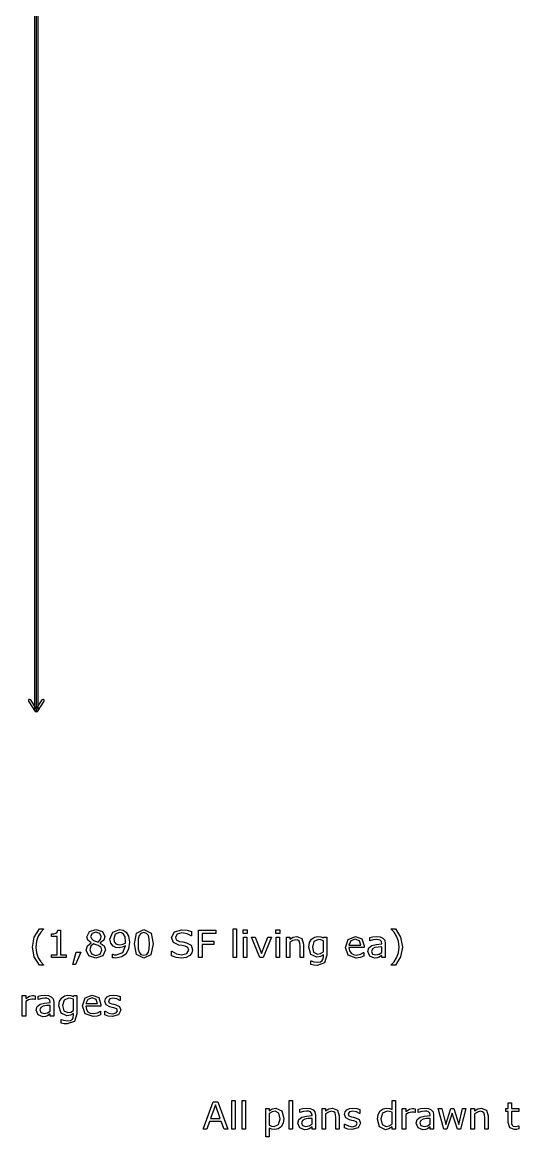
# Model space of a CAD drawing. Extents: x -3 to 198, y 3 to 612.
# Drawn here: x 72.1 to 103.5, y 7.2 to 77.6 of the extents above; entities that cross this region are included whole.
import ezdxf

# ---------------------------------------------------------------- set-up
doc = ezdxf.new("R2010")
doc.units = 0
doc.header["$MEASUREMENT"] = 0
doc.layers.add('Layer 1', color=7, linetype='Continuous')

msp = doc.modelspace()

# ---------------------------------------------------------------- linework, layer by layer
at = {"layer": 'Layer 1', "color": 7}
for points in [[(72.918972, 153.430248), (72.918972, 34.103315), (73.130844, 34.103315), (73.130844, 153.430248), (72.918972, 153.430248)], [(73.024908, 153.430248), (73.024908, 34.103315)], [(72.557752, 34.804566), (72.523834, 34.754137), (72.535527, 34.694499), (72.958757, 34.059394), (73.024903, 34.023902), (73.091048, 34.059394), (73.514278, 34.694499), (73.525971, 34.754137), (73.492053, 34.804566), (73.432413, 34.81626), (73.381984, 34.782341), (73.024908, 34.246454), (72.667824, 34.782341), (72.617393, 34.816261), (72.557752, 34.804566), (72.557752, 34.804566)], [(73.48302, 18.01389), (73.216757, 18.01389), (72.897009, 18.528954), (72.783063, 19.158), (72.897009, 19.78702), (73.216757, 20.30211), (73.48302, 20.30211), (73.48302, 20.290468), (73.302797, 20.093989), (73.144669, 19.835862), (73.030721, 19.52077), (72.9877, 19.158), (73.029559, 18.794066), (73.144669, 18.480139), (73.303961, 18.222011), (73.48302, 18.025506), (73.48302, 18.01389)], [(74.914324, 18.492918), (73.977174, 18.492918), (73.977174, 18.669659), (74.337618, 18.669659), (74.337618, 19.830041), (73.977174, 19.830041), (73.977174, 19.988182), (74.13414, 19.999824), (74.260878, 20.03586), (74.344592, 20.109123), (74.380637, 20.230038), (74.56086, 20.230038), (74.56086, 18.669686), (74.914324, 18.669686), (74.914324, 18.492918)], [(77.406029, 18.975438), (77.23046, 18.602217), (76.790953, 18.453389), (76.342144, 18.598725), (76.175875, 18.970808), (76.259591, 19.231237), (76.495623, 19.417292), (76.495623, 19.424171), (76.288658, 19.586969), (76.222383, 19.807869), (76.382839, 20.133438), (76.790953, 20.263666), (77.20488, 20.139259), (77.359521, 19.822977), (77.286271, 19.591599), (77.071168, 19.414884), (77.071168, 19.408005), (77.31999, 19.23592), (77.406029, 18.975464), (77.406029, 18.975438)], [(77.130466, 19.820754), (77.03396, 20.018398), (76.789789, 20.092825), (76.549106, 20.023054), (76.456089, 19.834698), (76.502598, 19.689362), (76.645613, 19.581227), (76.768861, 19.526564), (76.926991, 19.470764), (77.086284, 19.630069), (77.130466, 19.820754), (77.130466, 19.820754)], [(78.904773, 19.462615), (78.852452, 19.051029), (78.696647, 18.735937), (78.431548, 18.531283), (78.057152, 18.45921), (77.943207, 18.466089), (77.847865, 18.485933), (77.847865, 18.708024), (77.85948, 18.708024), (77.954822, 18.67429), (78.092024, 18.659208), (78.494323, 18.812693), (78.664082, 19.238248), (78.460604, 19.145221), (78.252478, 19.117334), (78.058306, 19.138236), (77.88506, 19.219622), (77.730419, 19.399829), (77.679259, 19.661449), (77.853667, 20.092825), (78.279222, 20.259089), (78.511764, 20.21956), (78.698962, 20.103276), (78.85128, 19.854462), (78.904762, 19.462615), (78.904773, 19.462615)], [(78.669905, 19.512621), (78.632697, 19.802128), (78.53038, 19.971884), (78.412945, 20.046311), (78.276907, 20.069595), (78.011805, 19.964952), (77.915301, 19.670789), (77.946694, 19.490555), (78.052501, 19.368476), (78.16761, 19.319634), (78.307138, 19.307992), (78.490846, 19.332334), (78.665254, 19.403242), (78.667635, 19.45092), (78.670016, 19.512542), (78.669905, 19.512621)], [(80.418632, 19.359136), (80.27213, 18.67429), (79.819833, 18.456882), (79.364047, 18.677782), (79.221034, 19.356808), (79.366372, 20.038162), (79.819833, 20.259089), (80.274456, 20.03467), (80.418632, 19.359136), (80.418632, 19.359136)], [(80.112838, 18.831267), (80.167487, 19.052194), (80.182595, 19.359136), (80.167487, 19.666105), (80.111676, 19.887006), (80.000054, 20.02189), (79.819833, 20.06724), (79.638448, 20.02189), (79.525665, 19.884704), (79.471018, 19.660285), (79.457074, 19.356808), (79.469854, 19.053358), (79.524501, 18.834759), (79.632633, 18.696382), (79.819831, 18.648731), (80.001216, 18.69408), (80.112835, 18.831267), (80.112838, 18.831267)], [(82.903363, 18.98708), (82.85569, 18.787081), (82.724304, 18.619653), (82.506875, 18.503395), (82.209219, 18.461512), (81.872032, 18.49641), (81.568563, 18.599889), (81.568563, 18.888231), (81.584835, 18.888231), (81.888304, 18.719639), (82.211539, 18.660346), (82.544078, 18.740568), (82.663836, 18.95451), (82.606863, 19.124266), (82.435945, 19.209144), (82.246422, 19.247535), (82.031319, 19.2859), (81.68948, 19.452164), (81.579022, 19.760271), (81.76273, 20.116082), (82.228981, 20.255596), (82.563842, 20.220724), (82.833595, 20.134682), (82.833595, 19.862611), (82.817323, 19.862611), (82.556876, 20.000962), (82.227824, 20.056762), (81.930169, 19.980033), (81.818549, 19.782363), (81.87436, 19.612607), (82.070858, 19.518442), (82.282474, 19.478913), (82.515016, 19.431235), (82.805697, 19.276586), (82.903366, 18.98708), (82.903363, 18.98708)], [(84.378852, 20.019562), (83.503326, 20.019562), (83.503326, 19.531221), (84.255604, 19.531221), (84.255604, 19.326593), (83.503326, 19.326593), (83.503326, 18.492918), (83.273107, 18.492918), (83.273107, 20.224217), (84.378852, 20.224217), (84.378852, 20.019562)], [(85.68226, 18.492918), (85.463669, 18.492918), (85.463669, 20.30211), (85.68226, 20.30211), (85.68226, 18.492918)], [(86.34966, 20.009111), (86.103164, 20.009111), (86.103164, 20.235832), (86.34966, 20.235832), (86.34966, 20.009111)], [(86.335716, 18.492918), (86.117126, 18.492918), (86.117126, 19.791677), (86.335716, 19.791677), (86.335716, 18.492918)], [(87.891435, 19.791677), (87.365886, 18.492918), (87.146131, 18.492918), (86.624072, 19.791677), (86.861265, 19.791677), (87.263566, 18.75803), (87.662378, 19.791677), (87.891435, 19.791677)], [(88.412333, 20.009111), (88.165837, 20.009111), (88.165837, 20.235832), (88.412333, 20.235832), (88.412333, 20.009111)], [(88.398389, 18.492918), (88.179799, 18.492918), (88.179799, 19.791677), (88.398389, 19.791677), (88.398389, 18.492918)], [(89.9169, 18.492918), (89.69831, 18.492918), (89.69831, 19.232401), (89.687832, 19.399829), (89.649462, 19.523098), (89.565746, 19.595171), (89.423895, 19.619512), (89.236697, 19.575327), (89.049499, 19.462535), (89.049499, 18.492918), (88.830909, 18.492918), (88.830909, 19.791677), (89.049499, 19.791677), (89.049499, 19.647505), (89.261113, 19.780035), (89.485519, 19.827713), (89.806429, 19.700978), (89.916887, 19.335879), (89.9169, 18.492918)], [(91.391228, 18.640582), (91.241236, 18.155733), (90.779636, 18.001085), (90.577323, 18.016166), (90.384312, 18.056885), (90.384312, 18.280114), (90.395928, 18.280114), (90.565684, 18.228944), (90.798226, 18.197564), (90.983101, 18.224313), (91.097046, 18.298714), (91.155183, 18.408013), (91.172619, 18.55102), (91.172619, 18.669633), (90.983098, 18.55102), (90.754041, 18.512656), (90.384297, 18.680084), (90.248259, 19.154481), (90.294767, 19.442824), (90.423831, 19.653273), (90.607538, 19.781173), (90.822642, 19.827686), (91.011001, 19.804403), (91.172619, 19.735823), (91.186562, 19.791624), (91.391202, 19.791624), (91.391228, 18.640582)], [(93.745731, 19.119636), (92.788814, 19.119636), (92.824858, 18.910324), (92.92369, 18.764989), (93.066705, 18.681275), (93.250413, 18.653361), (93.516676, 18.705696), (93.708525, 18.810338), (93.72014, 18.810338), (93.72014, 18.571975), (93.494573, 18.494082), (93.252728, 18.462676), (92.748108, 18.637089), (92.566725, 19.134743), (92.739969, 19.64052), (93.198081, 19.827713), (93.602705, 19.674228), (93.74572, 19.238222), (93.745731, 19.119636)], [(95.086347, 18.492918), (94.868918, 18.492918), (94.868918, 18.631268), (94.789852, 18.575468), (94.69451, 18.519667), (94.568936, 18.475482), (94.402667, 18.456961), (94.105011, 18.573219), (93.982927, 18.869711), (94.045712, 19.108073), (94.227097, 19.252245), (94.511963, 19.323179), (94.868918, 19.351093), (94.868918, 19.384801), (94.842173, 19.508044), (94.76776, 19.584799), (94.65614, 19.620835), (94.520102, 19.630096), (94.328253, 19.606812), (94.109662, 19.541699), (94.098047, 19.541699), (94.098047, 19.763763), (94.282919, 19.802128), (94.521277, 19.82303), (94.759634, 19.799746), (94.936368, 19.722991), (95.04799, 19.58464), (95.08636, 19.374191), (95.086347, 18.492918)], [(96.163022, 19.158), (96.049077, 18.528954), (95.729328, 18.01389), (95.463065, 18.01389), (95.463065, 18.025532), (95.642124, 18.222038), (95.801416, 18.480165), (95.915364, 18.794093), (95.958383, 19.158027), (95.915364, 19.520796), (95.801416, 19.835888), (95.642124, 20.094016), (95.463065, 20.290495), (95.463065, 20.302137), (95.729328, 20.302137), (96.049077, 19.787046), (96.163022, 19.158027), (96.163022, 19.158)], [(77.16651, 18.953345), (77.118838, 19.124266), (76.93513, 19.254494), (76.815369, 19.302172), (76.642125, 19.363793), (76.47353, 19.209144), (76.410742, 18.988244), (76.518877, 18.728952), (76.793279, 18.626638), (77.064191, 18.713845), (77.16651, 18.953345), (77.16651, 18.953345)], [(91.172635, 18.849867), (91.172635, 19.55797), (91.009855, 19.613771), (90.861027, 19.631233), (90.577323, 19.510319), (90.473842, 19.159191), (90.550582, 18.827801), (90.805216, 18.715035), (90.995901, 18.751072), (91.172635, 18.849893), (91.172635, 18.849867)], [(93.532953, 19.287064), (93.445749, 19.553314), (93.186463, 19.647505), (92.906249, 19.544027), (92.788814, 19.287064), (93.532953, 19.287064)], [(94.868918, 18.812667), (94.868918, 19.174272), (94.632886, 19.15681), (94.418944, 19.123075), (94.266629, 19.039361), (94.208492, 18.884739), (94.275931, 18.71612), (94.481732, 18.66032), (94.692184, 18.704505), (94.868918, 18.81264), (94.868918, 18.812667)], [(75.836362, 18.824282), (75.508475, 18.062706), (75.338718, 18.062706), (75.541031, 18.824282), (75.836362, 18.824282)], [(72.948179, 15.849178), (72.936564, 15.849178), (72.841219, 15.865582), (72.733086, 15.871403), (72.53775, 15.826054), (72.356365, 15.71096), (72.356365, 14.788756), (72.137774, 14.788756), (72.137774, 16.087515), (72.356365, 16.087515), (72.356365, 15.895665), (72.585422, 16.043329), (72.788897, 16.087515), (72.87145, 16.084075), (72.94819, 16.073756), (72.948179, 15.849178)], [(74.121361, 14.788782), (73.903935, 14.788782), (73.903935, 14.927133), (73.824869, 14.871332), (73.729527, 14.815532), (73.603953, 14.771346), (73.437684, 14.752826), (73.140028, 14.869083), (73.017942, 15.165575), (73.08073, 15.403938), (73.262112, 15.548109), (73.546978, 15.619044), (73.903935, 15.646957), (73.903935, 15.680665), (73.877191, 15.803908), (73.802777, 15.880664), (73.691157, 15.9167), (73.555119, 15.92596), (73.36327, 15.902677), (73.144679, 15.837563), (73.133064, 15.837563), (73.133064, 16.059628), (73.317936, 16.097992), (73.556294, 16.118894), (73.794651, 16.095611), (73.971385, 16.018855), (74.083005, 15.880505), (74.121374, 15.670056), (74.121361, 14.788782)], [(75.595689, 14.936446), (75.445697, 14.451598), (74.9841, 14.296949), (74.781787, 14.31203), (74.588773, 14.35275), (74.588773, 14.575978), (74.600389, 14.575978), (74.770145, 14.524808), (75.00269, 14.493428), (75.187562, 14.520178), (75.301507, 14.594579), (75.359644, 14.703878), (75.37708, 14.846885), (75.37708, 14.965497), (75.187557, 14.846885), (74.958502, 14.80852), (74.588755, 14.975948), (74.452717, 15.450346), (74.499228, 15.738688), (74.628289, 15.949138), (74.811997, 16.077037), (75.0271, 16.123551), (75.215462, 16.100267), (75.37708, 16.031688), (75.391023, 16.087488), (75.595663, 16.087488), (75.595689, 14.936446)], [(75.377098, 15.145731), (75.377098, 15.853835), (75.214316, 15.909635), (75.065489, 15.927098), (74.781787, 15.806183), (74.678303, 15.455055), (74.755043, 15.123665), (75.009677, 15.0109), (75.200365, 15.046936), (75.377098, 15.145758), (75.377098, 15.145731)], [(77.113035, 15.4155), (76.156118, 15.4155), (76.192162, 15.206189), (76.290995, 15.060853), (76.43401, 14.977139), (76.617718, 14.949226), (76.883981, 15.00156), (77.07583, 15.106203), (77.087445, 15.106203), (77.087445, 14.86784), (76.861877, 14.789947), (76.620033, 14.758541), (76.115412, 14.932954), (75.93403, 15.430608), (76.107273, 15.936385), (76.565386, 16.123577), (76.97001, 15.970093), (77.113025, 15.534086), (77.113035, 15.4155)], [(76.900258, 15.582928), (76.813054, 15.849178), (76.553768, 15.94337), (76.273553, 15.839891), (76.156118, 15.582928), (76.900258, 15.582928)], [(78.37226, 15.163167), (78.224594, 14.871332), (77.823457, 14.757376), (77.558358, 14.791111), (77.357206, 14.866676), (77.357206, 15.112024), (77.368848, 15.112024), (77.599067, 14.987617), (77.842073, 14.942267), (78.06764, 14.988781), (78.149031, 15.13528), (78.104849, 15.251538), (77.935092, 15.31898), (77.813006, 15.343322), (77.676968, 15.373537), (77.433959, 15.506093), (77.363035, 15.722364), (77.395589, 15.87352), (77.496747, 16.000255), (77.661852, 16.086297), (77.88742, 16.118841), (78.122287, 16.08979), (78.321114, 16.021184), (78.321114, 15.787477), (78.309498, 15.787477), (78.106023, 15.890956), (77.871156, 15.933977), (77.668842, 15.887463), (77.58629, 15.751441), (77.636285, 15.6305), (77.794416, 15.564249), (77.92929, 15.536335), (78.054864, 15.510671), (78.289734, 15.39092), (78.372287, 15.163009), (78.37226, 15.163167)], [(73.903935, 15.108531), (73.903935, 15.470137), (73.667903, 15.452674), (73.453961, 15.41894), (73.301646, 15.335226), (73.243509, 15.180603), (73.310946, 15.011985), (73.516749, 14.956184), (73.727201, 15.000369), (73.903935, 15.108505), (73.903935, 15.108531)], [(85.134369, 7.645015), (84.889035, 7.645015), (84.719278, 8.127535), (83.970487, 8.127535), (83.800731, 7.645015), (83.567024, 7.645015), (84.197216, 9.376314), (84.504175, 9.376314), (85.134369, 7.645015)], [(84.648351, 8.325205), (84.344883, 9.175151), (84.04025, 8.325205), (84.648351, 8.325205)], [(85.600617, 7.645015), (85.382027, 7.645015), (85.382027, 9.454207), (85.600617, 9.454207), (85.600617, 7.645015)], [(86.254066, 7.645015), (86.035475, 7.645015), (86.035475, 9.454207), (86.254066, 9.454207), (86.254066, 7.645015)], [(89.228299, 7.645015), (89.009708, 7.645015), (89.009708, 9.454207), (89.228299, 9.454207), (89.228299, 7.645015)], [(95.729058, 7.645015), (95.510465, 7.645015), (95.510465, 7.781064), (95.313967, 7.654328), (95.091887, 7.608979), (94.722143, 7.788022), (94.586105, 8.284512), (94.632613, 8.578675), (94.760513, 8.798438), (94.944223, 8.933296), (95.162814, 8.97981), (95.344199, 8.957849), (95.510465, 8.891571), (95.510465, 9.454339), (95.729058, 9.454339), (95.729058, 7.645015)], [(103.519271, 7.656657), (103.384394, 7.629934), (103.255333, 7.61935), (102.953026, 7.726321), (102.849545, 8.069327), (102.849545, 8.759994), (102.701879, 8.759994), (102.701879, 8.943694), (102.849545, 8.943694), (102.849545, 9.316915), (103.068136, 9.316915), (103.068136, 8.943694), (103.519271, 8.943694), (103.519271, 8.759994), (103.068136, 8.759994), (103.068136, 8.168149), (103.072792, 8.007705), (103.105347, 7.900734), (103.175109, 7.832128), (103.312311, 7.811226), (103.423931, 7.826307), (103.507648, 7.853057), (103.519263, 7.853057), (103.519271, 7.656657)], [(88.666706, 8.310097), (88.621361, 8.020564), (88.493462, 7.799664), (88.312077, 7.665944), (88.092322, 7.61943), (87.908615, 7.641655), (87.742345, 7.710261), (87.742345, 7.16612), (87.523755, 7.16612), (87.523755, 8.943906), (87.742345, 8.943906), (87.742345, 8.807857), (87.937682, 8.929962), (88.170226, 8.979942), (88.535319, 8.802063), (88.666706, 8.31023), (88.666706, 8.310097)], [(88.441138, 8.304276), (88.360911, 8.655405), (88.114415, 8.771689), (87.924892, 8.730996), (87.742345, 8.624025), (87.742345, 7.888034), (87.901638, 7.831043), (88.053953, 7.815962), (88.338821, 7.939205), (88.441138, 8.304303), (88.441138, 8.304276)], [(90.67007, 7.645015), (90.452641, 7.645015), (90.452641, 7.783365), (90.373576, 7.727565), (90.278233, 7.671764), (90.152659, 7.627579), (89.986393, 7.609058), (89.688737, 7.725316), (89.56665, 8.021808), (89.629436, 8.26017), (89.810821, 8.404342), (90.095687, 8.475276), (90.452641, 8.50319), (90.452641, 8.536898), (90.4259, 8.660141), (90.351486, 8.736896), (90.239863, 8.772932), (90.103825, 8.782193), (89.911979, 8.758909), (89.693386, 8.693796), (89.68177, 8.693796), (89.68177, 8.91586), (89.866643, 8.954225), (90.105, 8.975127), (90.343358, 8.951843), (90.520091, 8.875088), (90.631711, 8.736737), (90.670081, 8.526288), (90.67007, 7.645015)], [(92.176952, 7.645015), (91.958362, 7.645015), (91.958362, 8.384498), (91.947911, 8.551926), (91.909541, 8.675195), (91.825824, 8.747268), (91.683973, 8.771609), (91.496775, 8.727424), (91.309578, 8.614632), (91.309578, 7.645015), (91.090987, 7.645015), (91.090987, 8.943774), (91.309578, 8.943774), (91.309578, 8.799602), (91.521194, 8.932132), (91.745597, 8.97981), (92.066507, 8.853075), (92.176965, 8.487976), (92.176952, 7.645015)], [(93.525706, 8.0194), (93.37804, 7.727565), (92.976903, 7.613609), (92.711804, 7.647343), (92.510652, 7.722908), (92.510652, 7.968256), (92.522267, 7.968256), (92.752486, 7.843849), (92.995493, 7.7985), (93.22106, 7.845013), (93.302451, 7.991513), (93.258269, 8.107771), (93.088512, 8.175213), (92.966426, 8.199555), (92.830388, 8.22977), (92.587379, 8.362326), (92.516455, 8.578596), (92.549009, 8.729752), (92.650167, 8.856488), (92.815272, 8.94253), (93.040839, 8.975074), (93.275707, 8.946023), (93.474533, 8.877416), (93.474533, 8.64371), (93.462918, 8.64371), (93.259443, 8.747188), (93.024576, 8.79021), (92.822262, 8.743696), (92.73971, 8.607674), (92.789705, 8.486733), (92.947836, 8.420481), (93.08271, 8.392568), (93.208283, 8.366903), (93.443154, 8.247153), (93.525706, 8.019241), (93.525706, 8.0194)], [(95.510465, 7.964764), (95.510465, 8.710067), (95.352337, 8.764704), (95.200019, 8.779785), (94.913992, 8.651886), (94.811672, 8.289116), (94.890738, 7.936797), (95.144211, 7.817047), (95.33257, 7.85774), (95.510465, 7.964711), (95.510465, 7.964764)], [(96.969677, 8.705411), (96.958062, 8.705411), (96.862717, 8.721815), (96.754585, 8.727636), (96.559248, 8.682286), (96.377863, 8.567193), (96.377863, 7.645015), (96.159273, 7.645015), (96.159273, 8.943774), (96.377863, 8.943774), (96.377863, 8.751924), (96.606921, 8.899588), (96.810396, 8.943774), (96.892948, 8.940334), (96.969688, 8.930015), (96.969677, 8.705411)], [(98.14286, 7.645015), (97.925433, 7.645015), (97.925433, 7.783365), (97.846368, 7.727565), (97.751025, 7.671764), (97.625452, 7.627579), (97.459182, 7.609058), (97.161527, 7.725316), (97.03944, 8.021808), (97.102228, 8.26017), (97.28361, 8.404342), (97.568476, 8.475276), (97.925433, 8.50319), (97.925433, 8.536898), (97.898689, 8.660141), (97.824275, 8.736896), (97.712656, 8.772932), (97.576618, 8.782193), (97.384768, 8.758909), (97.166178, 8.693796), (97.154563, 8.693796), (97.154563, 8.91586), (97.339435, 8.954225), (97.577792, 8.975127), (97.81615, 8.951843), (97.992883, 8.875088), (98.104503, 8.736737), (98.142873, 8.526288), (98.14286, 7.645015)], [(100.185755, 8.943774), (99.847406, 7.645015), (99.645093, 7.645015), (99.311393, 8.646118), (98.980019, 7.645015), (98.778867, 7.645015), (98.437028, 8.943774), (98.664922, 8.943774), (98.903279, 7.938014), (99.227676, 8.943774), (99.407897, 8.943774), (99.740436, 7.938014), (99.966003, 8.943774), (100.185755, 8.943774)], [(101.586831, 7.645015), (101.36824, 7.645015), (101.36824, 8.384498), (101.357763, 8.551926), (101.319393, 8.675195), (101.235679, 8.747268), (101.093825, 8.771609), (100.906627, 8.727424), (100.71943, 8.614632), (100.71943, 7.645015), (100.500839, 7.645015), (100.500839, 8.943774), (100.71943, 8.943774), (100.71943, 8.799602), (100.931046, 8.932132), (101.155449, 8.97981), (101.476359, 8.853075), (101.586817, 8.487976), (101.586831, 7.645015)], [(90.452641, 7.964764), (90.452641, 8.326369), (90.216609, 8.308907), (90.00267, 8.275172), (89.850355, 8.191458), (89.792218, 8.036836), (89.859655, 7.868217), (90.065455, 7.812417), (90.275907, 7.856602), (90.452641, 7.964737), (90.452641, 7.964764)], [(97.925433, 7.964764), (97.925433, 8.326369), (97.689401, 8.308907), (97.47546, 8.275172), (97.323144, 8.191458), (97.265008, 8.036836), (97.332445, 7.868217), (97.538248, 7.812417), (97.7487, 7.856602), (97.925433, 7.964737), (97.925433, 7.964764)]]:
    msp.add_lwpolyline(points, dxfattribs=at)

doc.saveas('drawing.dxf')
